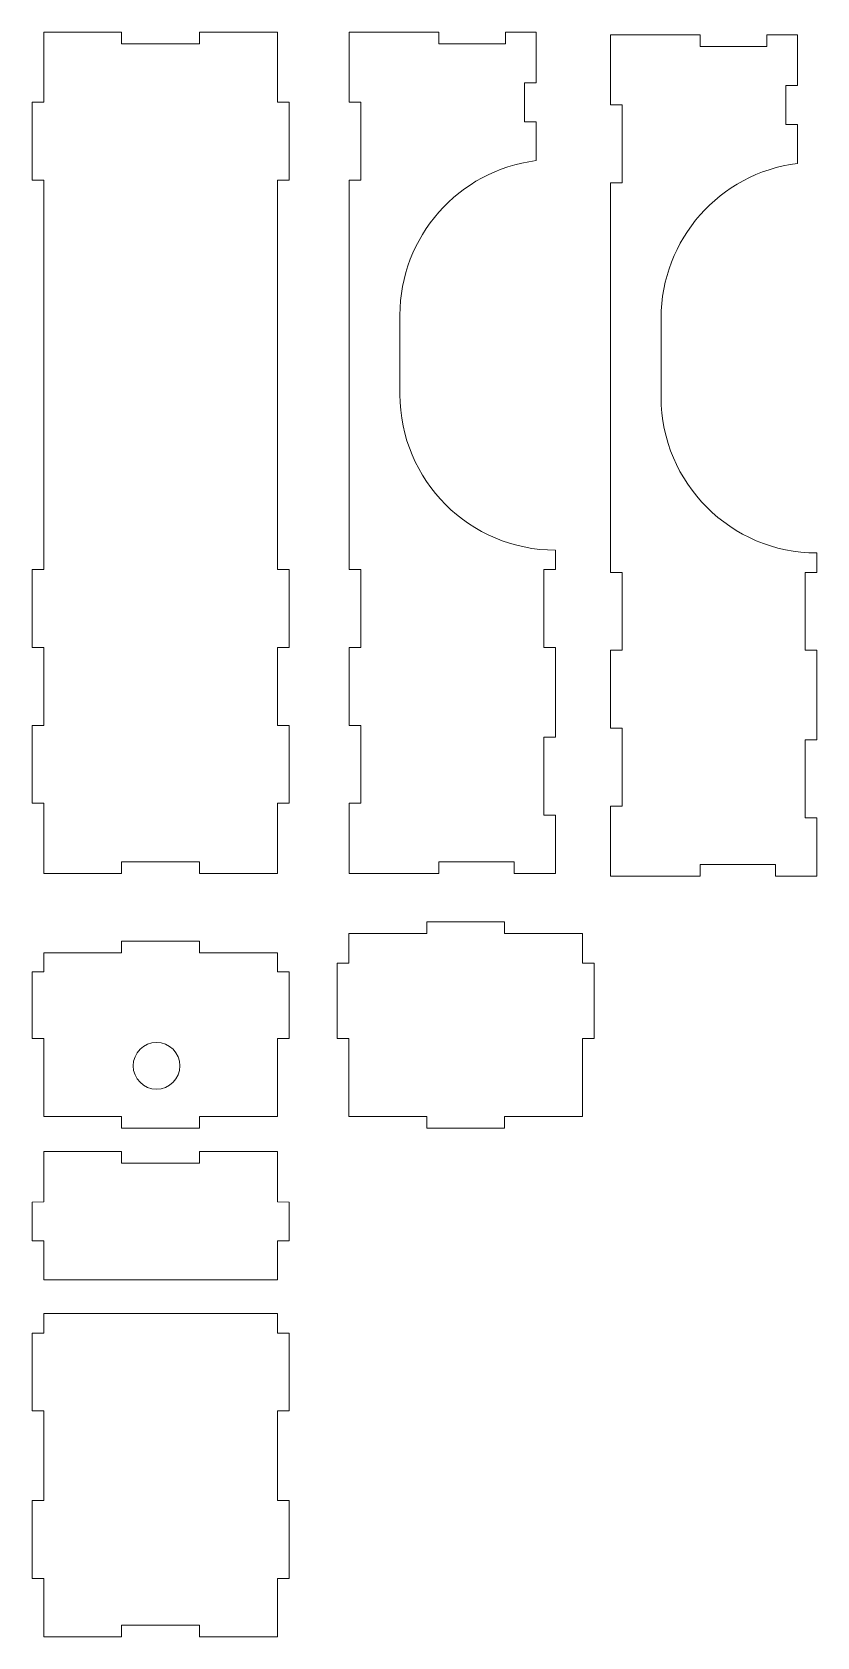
# Model space of a CAD drawing. Header units: millimetres. Extents: x 32 to 234, y 144 to 556.
import ezdxf

# ---------------------------------------------------------------- set-up
doc = ezdxf.new("R2010")
doc.units = ezdxf.units.MM

msp = doc.modelspace()

# ---------------------------------------------------------------- linework, layer by layer
at = {"color": 7, "linetype": 'Continuous', "lineweight": 15}
for p, q in [((35.46, 555.93), (35.46, 537.93)), ((55.46, 555.93), (35.46, 555.93)), ((55.46, 552.93), (55.46, 555.93)), ((75.46, 552.93), (55.46, 552.93)), ((75.46, 555.93), (75.46, 552.93)), ((95.46, 555.93), (75.46, 555.93)), ((95.46, 537.93), (95.46, 555.93)), ((113.9, 555.93), (113.9, 537.93)), ((136.9, 555.93), (113.9, 555.93)), ((136.9, 552.93), (136.9, 555.93)), ((154, 552.93), (136.9, 552.93)), ((161.9, 555.93), (154, 555.93)), ((154, 555.93), (154, 552.93)), ((161.9, 542.93), (161.9, 555.93)), ((180.98, 555.22), (180.98, 537.22)), ((203.98, 555.22), (180.98, 555.22)), ((203.98, 552.22), (203.98, 555.22)), ((221.08, 552.22), (203.98, 552.22)), ((228.98, 555.22), (221.08, 555.22)), ((221.08, 555.22), (221.08, 552.22)), ((228.98, 542.22), (228.98, 555.22)), ((158.9, 532.93), (158.9, 542.93)), ((158.9, 542.93), (161.9, 542.93)), ((225.98, 532.22), (225.98, 542.22)), ((225.98, 542.22), (228.98, 542.22)), ((32.46, 537.93), (32.46, 517.93)), ((35.46, 537.93), (32.46, 537.93)), ((98.46, 537.93), (95.46, 537.93)), ((98.46, 517.93), (98.46, 537.93)), ((113.9, 537.93), (116.9, 537.93)), ((116.9, 537.93), (116.9, 517.93)), ((180.98, 537.22), (183.98, 537.22)), ((183.98, 537.22), (183.98, 517.22)), ((161.9, 532.93), (158.9, 532.93)), ((161.9, 522.93), (161.9, 532.93)), ((228.98, 532.22), (225.98, 532.22)), ((228.98, 522.22), (228.98, 532.22)), ((32.46, 517.93), (35.46, 517.93)), ((35.46, 517.93), (35.46, 417.93)), ((95.46, 517.93), (98.46, 517.93)), ((95.46, 417.93), (95.46, 517.93)), ((116.9, 517.93), (113.9, 517.93)), ((113.9, 517.93), (113.9, 417.93)), ((183.98, 517.22), (180.98, 517.22)), ((180.98, 517.22), (180.98, 417.22)), ((126.9, 462.93), (126.9, 483.25)), ((193.98, 462.22), (193.98, 482.53)), ((166.9, 417.93), (166.9, 422.93)), ((233.98, 417.22), (233.98, 422.22)), ((32.46, 417.93), (32.46, 397.93)), ((35.46, 417.93), (32.46, 417.93)), ((98.46, 417.93), (95.46, 417.93)), ((98.46, 397.93), (98.46, 417.93)), ((113.9, 417.93), (116.9, 417.93)), ((116.9, 417.93), (116.9, 397.93)), ((163.9, 397.93), (163.9, 417.93)), ((163.9, 417.93), (166.9, 417.93)), ((180.98, 417.22), (183.98, 417.22)), ((183.98, 417.22), (183.98, 397.22)), ((230.98, 397.22), (230.98, 417.22)), ((230.98, 417.22), (233.98, 417.22)), ((32.46, 397.93), (35.46, 397.93)), ((35.46, 397.93), (35.46, 377.93)), ((95.46, 397.93), (98.46, 397.93)), ((95.46, 377.93), (95.46, 397.93)), ((116.9, 397.93), (113.9, 397.93)), ((113.9, 397.93), (113.9, 377.93)), ((166.9, 397.93), (163.9, 397.93)), ((166.9, 374.93), (166.9, 397.93)), ((183.98, 397.22), (180.98, 397.22)), ((180.98, 397.22), (180.98, 377.22)), ((233.98, 397.22), (230.98, 397.22)), ((233.98, 374.22), (233.98, 397.22)), ((32.46, 377.93), (32.46, 357.93)), ((35.46, 377.93), (32.46, 377.93)), ((98.46, 377.93), (95.46, 377.93)), ((98.46, 357.93), (98.46, 377.93)), ((113.9, 377.93), (116.9, 377.93)), ((116.9, 377.93), (116.9, 357.93)), ((180.98, 377.22), (183.98, 377.22)), ((183.98, 377.22), (183.98, 357.22)), ((163.9, 354.93), (163.9, 374.93)), ((163.9, 374.93), (166.9, 374.93)), ((230.98, 354.22), (230.98, 374.22)), ((230.98, 374.22), (233.98, 374.22)), ((32.46, 357.93), (35.46, 357.93)), ((35.46, 357.93), (35.46, 339.93)), ((95.46, 357.93), (98.46, 357.93)), ((95.46, 339.93), (95.46, 357.93)), ((116.9, 357.93), (113.9, 357.93)), ((113.9, 357.93), (113.9, 339.93)), ((166.9, 354.93), (163.9, 354.93)), ((166.9, 339.93), (166.9, 354.93)), ((183.98, 357.22), (180.98, 357.22)), ((180.98, 357.22), (180.98, 339.22)), ((233.98, 354.22), (230.98, 354.22)), ((233.98, 339.22), (233.98, 354.22)), ((55.46, 342.93), (75.46, 342.93)), ((55.46, 339.93), (55.46, 342.93)), ((75.46, 342.93), (75.46, 339.93)), ((136.9, 339.93), (136.9, 342.93)), ((136.9, 342.93), (156.23, 342.93)), ((156.23, 342.93), (156.23, 339.93)), ((203.98, 339.22), (203.98, 342.22)), ((203.98, 342.22), (223.31, 342.22)), ((223.31, 342.22), (223.31, 339.22)), ((35.46, 339.93), (55.46, 339.93)), ((75.46, 339.93), (95.46, 339.93)), ((113.9, 339.93), (136.9, 339.93)), ((156.23, 339.93), (166.9, 339.93)), ((180.98, 339.22), (203.98, 339.22)), ((223.31, 339.22), (233.98, 339.22)), ((133.79, 324.54), (133.79, 327.54)), ((133.79, 327.54), (153.79, 327.54)), ((153.79, 327.54), (153.79, 324.54)), ((55.46, 322.54), (75.46, 322.54)), ((55.46, 319.54), (55.46, 322.54)), ((75.46, 322.54), (75.46, 319.54)), ((113.79, 316.87), (113.79, 324.54)), ((113.79, 324.54), (133.79, 324.54)), ((153.79, 324.54), (173.79, 324.54)), ((173.79, 324.54), (173.79, 316.87)), ((55.46, 319.54), (35.46, 319.54)), ((35.46, 314.64), (35.46, 319.54)), ((75.46, 319.54), (95.46, 319.54)), ((95.46, 314.64), (95.46, 319.54)), ((35.46, 314.64), (32.46, 314.64)), ((32.46, 314.64), (32.46, 297.54)), ((95.46, 314.64), (98.46, 314.64)), ((98.46, 314.64), (98.46, 297.54)), ((110.79, 297.54), (110.79, 316.87)), ((110.79, 316.87), (113.79, 316.87)), ((173.79, 316.87), (176.79, 316.87)), ((176.79, 316.87), (176.79, 297.54)), ((32.46, 297.54), (35.46, 297.54)), ((35.46, 277.54), (35.46, 297.54)), ((95.46, 277.54), (95.46, 297.54)), ((98.46, 297.54), (95.46, 297.54)), ((113.79, 297.54), (110.79, 297.54)), ((113.79, 277.54), (113.79, 297.54)), ((176.79, 297.54), (173.79, 297.54)), ((173.79, 297.54), (173.79, 277.54)), ((55.46, 277.54), (35.46, 277.54)), ((55.46, 274.54), (55.46, 277.54)), ((75.46, 274.54), (75.46, 277.54)), ((75.46, 277.54), (95.46, 277.54)), ((133.79, 277.54), (113.79, 277.54)), ((133.79, 274.54), (133.79, 277.54)), ((173.79, 277.54), (153.79, 277.54)), ((153.79, 277.54), (153.79, 274.54)), ((55.46, 274.54), (75.46, 274.54)), ((153.79, 274.54), (133.79, 274.54)), ((35.46, 255.58), (35.46, 268.58)), ((35.46, 268.58), (55.46, 268.58)), ((55.46, 268.58), (55.46, 265.58)), ((75.46, 265.58), (75.46, 268.58)), ((75.46, 268.58), (95.46, 268.58)), ((95.46, 268.58), (95.46, 255.58)), ((55.46, 265.58), (75.46, 265.58)), ((32.46, 255.49), (35.46, 255.58)), ((32.46, 245.58), (32.46, 255.49)), ((95.46, 255.58), (98.46, 255.49)), ((98.46, 255.49), (98.46, 245.58)), ((35.46, 245.58), (32.46, 245.58)), ((35.46, 235.58), (35.46, 245.58)), ((98.46, 245.58), (95.46, 245.58)), ((95.46, 245.58), (95.46, 235.58)), ((95.46, 235.58), (35.46, 235.58)), ((35.46, 221.92), (35.46, 226.92)), ((35.46, 226.92), (95.46, 226.92)), ((95.46, 226.92), (95.46, 221.92)), ((32.46, 201.92), (32.46, 221.92)), ((32.46, 221.92), (35.46, 221.92)), ((95.46, 221.92), (98.46, 221.92)), ((98.46, 221.92), (98.46, 201.92)), ((35.46, 201.92), (32.46, 201.92)), ((35.46, 178.92), (35.46, 201.92)), ((98.46, 201.92), (95.46, 201.92)), ((95.46, 201.92), (95.46, 178.92)), ((32.46, 158.92), (32.46, 178.92)), ((32.46, 178.92), (35.46, 178.92)), ((95.46, 178.92), (98.46, 178.92)), ((98.46, 178.92), (98.46, 158.92)), ((35.46, 158.92), (32.46, 158.92)), ((35.46, 143.92), (35.46, 158.92)), ((98.46, 158.92), (95.46, 158.92)), ((95.46, 158.92), (95.46, 143.92)), ((75.46, 146.92), (55.46, 146.92)), ((55.46, 146.92), (55.46, 143.92)), ((75.46, 143.92), (75.46, 146.92)), ((55.46, 143.92), (35.46, 143.92)), ((95.46, 143.92), (75.46, 143.92))]:
    msp.add_line(p, q, dxfattribs=at)
msp.add_circle((64.42, 290.54), 6, dxfattribs=at)
for centre, start, end in [((166.9, 483.25), 97.1808, 180), ((233.98, 482.53), 97.1808, 180), ((166.9, 462.93), 180, 270), ((233.98, 462.22), 180, 270)]:
    msp.add_arc(centre, 40, start, end, dxfattribs=at)

doc.saveas('drawing.dxf')
